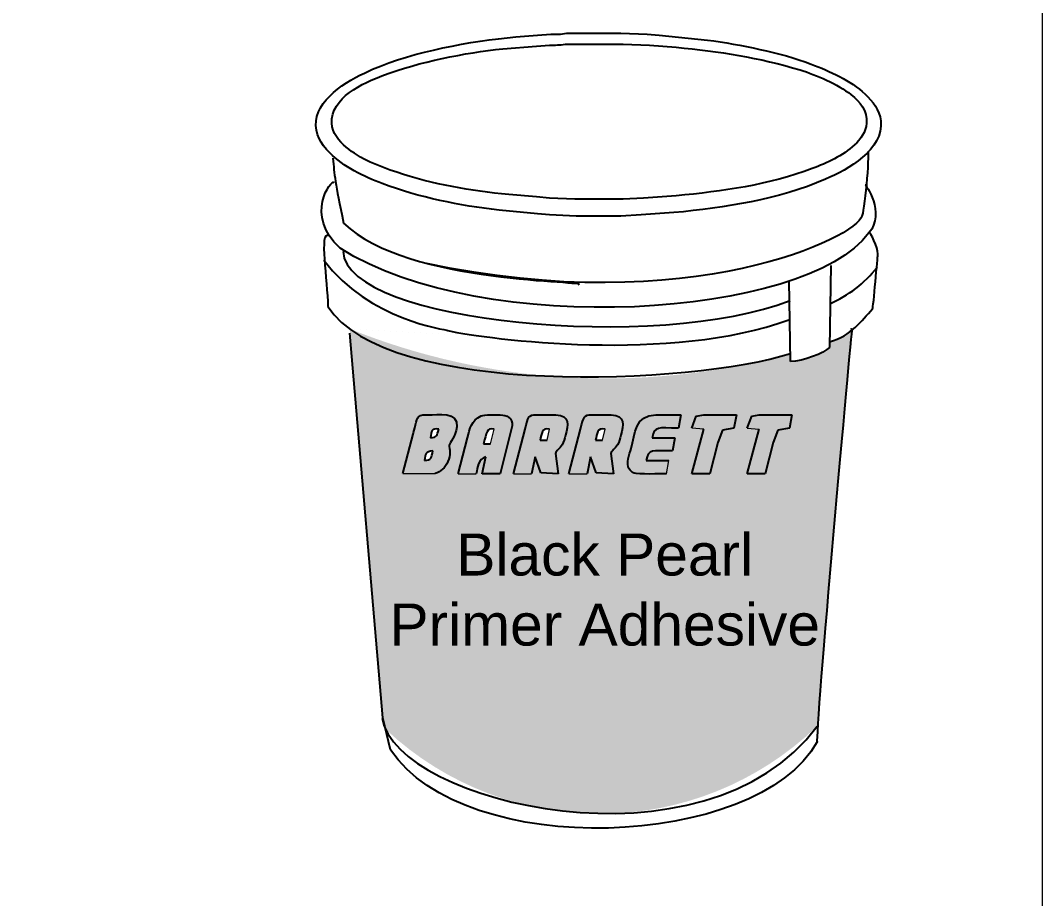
# Model space of a CAD drawing. Header units: inches. Extents: x -441 to 7, y -96 to 2.
# Drawn here: x 6.5349 to 6.857, y 0.2268 to 0.5035 of the extents above; entities that cross this region are included whole.
import ezdxf

# ---------------------------------------------------------------- set-up
doc = ezdxf.new("R2010")
doc.units = ezdxf.units.IN
doc.header["$MEASUREMENT"] = 0
doc.layers.add('Vector Picture Geometry', color=6, linetype='Continuous', lineweight=0)
doc.styles.get("Standard").update_dxf_attribs({"font": 'arial.ttf'})

msp = doc.modelspace()

# ---------------------------------------------------------------- hatches: boundary and pattern name
at = {"layer": 'Vector Picture Geometry'}
h = msp.add_hatch(color=164, dxfattribs=at)
h.dxf.hatch_style = 1
edge = h.paths.add_edge_path()
edge.add_line((6.63866, 0.40627), (6.64909, 0.28374))
edge.add_line((6.64909, 0.28374), (6.65009, 0.28001))
edge.add_arc((6.71745, 0.35222), 0.09875, 226.9906, 313.9077)
edge.add_line((6.78593, 0.28108), (6.79689, 0.40585))
edge.add_arc((6.78498, 0.4203), 0.01872, 285.1919, 309.512, ccw=False)
edge.add_line((6.78988, 0.40223), (6.78986, 0.40042))
edge.add_arc((6.7761, 0.41953), 0.02355, 273.6056, 305.7516, ccw=False)
edge.add_line((6.77758, 0.39602), (6.77758, 0.39855))
edge.add_arc((6.71954, 0.60794), 0.21728, 248.1454, 285.4919, ccw=False)
edge = h.paths.add_edge_path(flags=16)
edge.add_line((6.76391, 0.37502), (6.76771, 0.37464))
edge.add_spline(control_points=[(6.76771, 0.37464), (6.76771, 0.37464), (6.76391, 0.36059), (6.76391, 0.36059)], knot_values=[0, 0, 0, 0, 1, 1, 1, 1], degree=3, periodic=0)
edge.add_spline(control_points=[(6.76391, 0.36059), (6.76391, 0.36059), (6.76961, 0.36059), (6.76961, 0.36059)], knot_values=[0, 0, 0, 0, 1, 1, 1, 1], degree=3, periodic=0)
edge.add_spline(control_points=[(6.76961, 0.36059), (6.76961, 0.36059), (6.77212, 0.37047), (6.77212, 0.37047)], knot_values=[0, 0, 0, 0, 1, 1, 1, 1], degree=3, periodic=0)
edge.add_spline(control_points=[(6.77212, 0.37047), (6.77212, 0.37047), (6.77359, 0.37441), (6.77359, 0.37441)], knot_values=[0, 0, 0, 0, 1, 1, 1, 1], degree=3, periodic=0)
edge.add_spline(control_points=[(6.77359, 0.37441), (6.77359, 0.37441), (6.77719, 0.37502), (6.77719, 0.37502)], knot_values=[0, 0, 0, 0, 1, 1, 1, 1], degree=3, periodic=0)
edge.add_spline(control_points=[(6.77719, 0.37502), (6.77719, 0.37502), (6.77795, 0.3792), (6.77795, 0.3792)], knot_values=[0, 0, 0, 0, 1, 1, 1, 1], degree=3, periodic=0)
edge.add_spline(control_points=[(6.77795, 0.3792), (6.77795, 0.3792), (6.76771, 0.3792), (6.76771, 0.3792)], knot_values=[0, 0, 0, 0, 1, 1, 1, 1], degree=3, periodic=0)
edge.add_spline(control_points=[(6.76771, 0.3792), (6.76771, 0.3792), (6.76531, 0.37882), (6.76531, 0.37882)], knot_values=[0, 0, 0, 0, 1, 1, 1, 1], degree=3, periodic=0)
edge.add_spline(control_points=[(6.76531, 0.37882), (6.76531, 0.37882), (6.76391, 0.37502), (6.76391, 0.37502)], knot_values=[0, 0, 0, 0, 1, 1, 1, 1], degree=3, periodic=0)
edge = h.paths.add_edge_path(flags=16)
edge.add_line((6.75025, 0.37464), (6.74645, 0.37502))
edge.add_spline(control_points=[(6.74645, 0.37502), (6.74645, 0.37502), (6.74786, 0.37882), (6.74786, 0.37882)], knot_values=[0, 0, 0, 0, 1, 1, 1, 1], degree=3, periodic=0)
edge.add_spline(control_points=[(6.74786, 0.37882), (6.74786, 0.37882), (6.75025, 0.3792), (6.75025, 0.3792)], knot_values=[0, 0, 0, 0, 1, 1, 1, 1], degree=3, periodic=0)
edge.add_spline(control_points=[(6.75025, 0.3792), (6.75025, 0.3792), (6.76049, 0.3792), (6.76049, 0.3792)], knot_values=[0, 0, 0, 0, 1, 1, 1, 1], degree=3, periodic=0)
edge.add_spline(control_points=[(6.76049, 0.3792), (6.76049, 0.3792), (6.75974, 0.37502), (6.75974, 0.37502)], knot_values=[0, 0, 0, 0, 1, 1, 1, 1], degree=3, periodic=0)
edge.add_spline(control_points=[(6.75974, 0.37502), (6.75974, 0.37502), (6.75613, 0.37441), (6.75613, 0.37441)], knot_values=[0, 0, 0, 0, 1, 1, 1, 1], degree=3, periodic=0)
edge.add_spline(control_points=[(6.75613, 0.37441), (6.75613, 0.37441), (6.75466, 0.37047), (6.75466, 0.37047)], knot_values=[0, 0, 0, 0, 1, 1, 1, 1], degree=3, periodic=0)
edge.add_spline(control_points=[(6.75466, 0.37047), (6.75466, 0.37047), (6.75214, 0.36059), (6.75214, 0.36059)], knot_values=[0, 0, 0, 0, 1, 1, 1, 1], degree=3, periodic=0)
edge.add_spline(control_points=[(6.75214, 0.36059), (6.75214, 0.36059), (6.74645, 0.36059), (6.74645, 0.36059)], knot_values=[0, 0, 0, 0, 1, 1, 1, 1], degree=3, periodic=0)
edge.add_spline(control_points=[(6.74645, 0.36059), (6.74645, 0.36059), (6.75025, 0.37464), (6.75025, 0.37464)], knot_values=[0, 0, 0, 0, 1, 1, 1, 1], degree=3, periodic=0)
edge = h.paths.add_edge_path(flags=16)
edge.add_line((6.73848, 0.36059), (6.73924, 0.36477))
edge.add_spline(control_points=[(6.73924, 0.36477), (6.73924, 0.36477), (6.73203, 0.36477), (6.73203, 0.36477)], knot_values=[0, 0, 0, 0, 1, 1, 1, 1], degree=3, periodic=0)
edge.add_spline(control_points=[(6.73203, 0.36477), (6.73283, 0.36852), (6.73378, 0.36781), (6.74038, 0.36781)], knot_values=[0, 0, 0, 0, 1, 1, 1, 1], degree=3, periodic=0)
edge.add_spline(control_points=[(6.74038, 0.36781), (6.74038, 0.36781), (6.74114, 0.37199), (6.74114, 0.37199)], knot_values=[0, 0, 0, 0, 1, 1, 1, 1], degree=3, periodic=0)
edge.add_spline(control_points=[(6.74114, 0.37199), (6.74114, 0.37199), (6.73392, 0.37199), (6.73392, 0.37199)], knot_values=[0, 0, 0, 0, 1, 1, 1, 1], degree=3, periodic=0)
edge.add_spline(control_points=[(6.73392, 0.37199), (6.73473, 0.37573), (6.73567, 0.37502), (6.74228, 0.37502)], knot_values=[0, 0, 0, 0, 1, 1, 1, 1], degree=3, periodic=0)
edge.add_spline(control_points=[(6.74228, 0.37502), (6.74228, 0.37502), (6.74304, 0.3792), (6.74304, 0.3792)], knot_values=[0, 0, 0, 0, 1, 1, 1, 1], degree=3, periodic=0)
edge.add_spline(control_points=[(6.74304, 0.3792), (6.74304, 0.3792), (6.73507, 0.3792), (6.73507, 0.3792)], knot_values=[0, 0, 0, 0, 1, 1, 1, 1], degree=3, periodic=0)
edge.add_spline(control_points=[(6.73507, 0.3792), (6.7286, 0.37915), (6.72864, 0.37335), (6.72731, 0.36857)], knot_values=[0, 0, 0, 0, 1, 1, 1, 1], degree=3, periodic=0)
edge.add_spline(control_points=[(6.72731, 0.36857), (6.72678, 0.36667), (6.72554, 0.36393), (6.72673, 0.36214)], knot_values=[0, 0, 0, 0, 1, 1, 1, 1], degree=3, periodic=0)
edge.add_spline(control_points=[(6.72673, 0.36214), (6.72712, 0.36156), (6.72761, 0.36108), (6.72827, 0.36082)], knot_values=[0, 0, 0, 0, 1, 1, 1, 1], degree=3, periodic=0)
edge.add_spline(control_points=[(6.72827, 0.36082), (6.72929, 0.36041), (6.73681, 0.36059), (6.73848, 0.36059)], knot_values=[0, 0, 0, 0, 1, 1, 1, 1], degree=3, periodic=0)
edge = h.paths.add_edge_path(flags=0)
edge.add_line((6.71836, 0.37123), (6.71912, 0.37464))
edge.add_spline(control_points=[(6.71912, 0.37464), (6.71651, 0.37519), (6.71669, 0.3733), (6.71609, 0.37123)], knot_values=[0, 0, 0, 0, 1, 1, 1, 1], degree=3, periodic=0)
edge.add_spline(control_points=[(6.71609, 0.37123), (6.71609, 0.37123), (6.71836, 0.37123), (6.71836, 0.37123)], knot_values=[0, 0, 0, 0, 1, 1, 1, 1], degree=3, periodic=0)
edge = h.paths.add_edge_path(flags=16)
edge.add_line((6.70774, 0.36059), (6.71343, 0.36059))
edge.add_spline(control_points=[(6.71343, 0.36059), (6.71343, 0.36059), (6.71457, 0.36591), (6.71457, 0.36591)], knot_values=[0, 0, 0, 0, 1, 1, 1, 1], degree=3, periodic=0)
edge.add_spline(control_points=[(6.71457, 0.36591), (6.71457, 0.36591), (6.71636, 0.36097), (6.71636, 0.36097)], knot_values=[0, 0, 0, 0, 1, 1, 1, 1], degree=3, periodic=0)
edge.add_spline(control_points=[(6.71636, 0.36097), (6.71636, 0.36097), (6.72178, 0.36059), (6.72178, 0.36059)], knot_values=[0, 0, 0, 0, 1, 1, 1, 1], degree=3, periodic=0)
edge.add_spline(control_points=[(6.72178, 0.36059), (6.72178, 0.36059), (6.72093, 0.36698), (6.72093, 0.36698)], knot_values=[0, 0, 0, 0, 1, 1, 1, 1], degree=3, periodic=0)
edge.add_spline(control_points=[(6.72093, 0.36698), (6.72121, 0.36795), (6.72229, 0.36858), (6.72303, 0.36971)], knot_values=[0, 0, 0, 0, 1, 1, 1, 1], degree=3, periodic=0)
edge.add_spline(control_points=[(6.72303, 0.36971), (6.72364, 0.37066), (6.72382, 0.37167), (6.72411, 0.37274)], knot_values=[0, 0, 0, 0, 1, 1, 1, 1], degree=3, periodic=0)
edge.add_spline(control_points=[(6.72411, 0.37274), (6.72497, 0.3759), (6.72557, 0.37911), (6.72102, 0.3792)], knot_values=[0, 0, 0, 0, 1, 1, 1, 1], degree=3, periodic=0)
edge.add_spline(control_points=[(6.72102, 0.3792), (6.72102, 0.3792), (6.71495, 0.3792), (6.71495, 0.3792)], knot_values=[0, 0, 0, 0, 1, 1, 1, 1], degree=3, periodic=0)
edge.add_spline(control_points=[(6.71495, 0.3792), (6.71238, 0.37915), (6.71243, 0.37871), (6.71139, 0.37464)], knot_values=[0, 0, 0, 0, 1, 1, 1, 1], degree=3, periodic=0)
edge.add_spline(control_points=[(6.71139, 0.37464), (6.71139, 0.37464), (6.70774, 0.36059), (6.70774, 0.36059)], knot_values=[0, 0, 0, 0, 1, 1, 1, 1], degree=3, periodic=0)
edge = h.paths.add_edge_path(flags=0)
edge.add_line((6.7009, 0.37123), (6.70166, 0.37464))
edge.add_spline(control_points=[(6.70166, 0.37464), (6.69905, 0.37519), (6.69923, 0.3733), (6.69862, 0.37123)], knot_values=[0, 0, 0, 0, 1, 1, 1, 1], degree=3, periodic=0)
edge.add_spline(control_points=[(6.69862, 0.37123), (6.69862, 0.37123), (6.7009, 0.37123), (6.7009, 0.37123)], knot_values=[0, 0, 0, 0, 1, 1, 1, 1], degree=3, periodic=0)
edge = h.paths.add_edge_path(flags=16)
edge.add_line((6.69028, 0.36059), (6.69597, 0.36059))
edge.add_spline(control_points=[(6.69597, 0.36059), (6.69597, 0.36059), (6.69711, 0.36591), (6.69711, 0.36591)], knot_values=[0, 0, 0, 0, 1, 1, 1, 1], degree=3, periodic=0)
edge.add_spline(control_points=[(6.69711, 0.36591), (6.69711, 0.36591), (6.6989, 0.36097), (6.6989, 0.36097)], knot_values=[0, 0, 0, 0, 1, 1, 1, 1], degree=3, periodic=0)
edge.add_spline(control_points=[(6.6989, 0.36097), (6.6989, 0.36097), (6.70432, 0.36059), (6.70432, 0.36059)], knot_values=[0, 0, 0, 0, 1, 1, 1, 1], degree=3, periodic=0)
edge.add_spline(control_points=[(6.70432, 0.36059), (6.70432, 0.36059), (6.70347, 0.36698), (6.70347, 0.36698)], knot_values=[0, 0, 0, 0, 1, 1, 1, 1], degree=3, periodic=0)
edge.add_spline(control_points=[(6.70347, 0.36698), (6.70375, 0.36795), (6.70483, 0.36858), (6.70556, 0.36971)], knot_values=[0, 0, 0, 0, 1, 1, 1, 1], degree=3, periodic=0)
edge.add_spline(control_points=[(6.70556, 0.36971), (6.70619, 0.37066), (6.70636, 0.37167), (6.70666, 0.37274)], knot_values=[0, 0, 0, 0, 1, 1, 1, 1], degree=3, periodic=0)
edge.add_spline(control_points=[(6.70666, 0.37274), (6.70751, 0.3759), (6.70811, 0.37911), (6.70356, 0.3792)], knot_values=[0, 0, 0, 0, 1, 1, 1, 1], degree=3, periodic=0)
edge.add_spline(control_points=[(6.70356, 0.3792), (6.70356, 0.3792), (6.69749, 0.3792), (6.69749, 0.3792)], knot_values=[0, 0, 0, 0, 1, 1, 1, 1], degree=3, periodic=0)
edge.add_spline(control_points=[(6.69749, 0.3792), (6.69492, 0.37915), (6.69497, 0.37871), (6.69393, 0.37464)], knot_values=[0, 0, 0, 0, 1, 1, 1, 1], degree=3, periodic=0)
edge.add_spline(control_points=[(6.69393, 0.37464), (6.69393, 0.37464), (6.69028, 0.36059), (6.69028, 0.36059)], knot_values=[0, 0, 0, 0, 1, 1, 1, 1], degree=3, periodic=0)
edge = h.paths.add_edge_path(flags=0)
edge.add_line((6.68306, 0.37008), (6.68421, 0.37464))
edge.add_spline(control_points=[(6.68421, 0.37464), (6.68156, 0.3752), (6.6819, 0.37348), (6.68079, 0.37008)], knot_values=[0, 0, 0, 0, 1, 1, 1, 1], degree=3, periodic=0)
edge.add_spline(control_points=[(6.68079, 0.37008), (6.68079, 0.37008), (6.68306, 0.37008), (6.68306, 0.37008)], knot_values=[0, 0, 0, 0, 1, 1, 1, 1], degree=3, periodic=0)
edge = h.paths.add_edge_path(flags=16)
edge.add_line((6.67281, 0.36059), (6.67851, 0.36059))
edge.add_spline(control_points=[(6.67851, 0.36059), (6.67895, 0.36282), (6.67914, 0.36515), (6.68154, 0.36591)], knot_values=[0, 0, 0, 0, 1, 1, 1, 1], degree=3, periodic=0)
edge.add_spline(control_points=[(6.68154, 0.36591), (6.68154, 0.36591), (6.68041, 0.36059), (6.68041, 0.36059)], knot_values=[0, 0, 0, 0, 1, 1, 1, 1], degree=3, periodic=0)
edge.add_spline(control_points=[(6.68041, 0.36059), (6.68041, 0.36059), (6.6861, 0.36059), (6.6861, 0.36059)], knot_values=[0, 0, 0, 0, 1, 1, 1, 1], degree=3, periodic=0)
edge.add_spline(control_points=[(6.6861, 0.36059), (6.6861, 0.36059), (6.68989, 0.37578), (6.68989, 0.37578)], knot_values=[0, 0, 0, 0, 1, 1, 1, 1], degree=3, periodic=0)
edge.add_spline(control_points=[(6.68989, 0.37578), (6.68998, 0.37816), (6.6882, 0.37915), (6.6861, 0.3792)], knot_values=[0, 0, 0, 0, 1, 1, 1, 1], degree=3, periodic=0)
edge.add_spline(control_points=[(6.6861, 0.3792), (6.68464, 0.37922), (6.68124, 0.37937), (6.68003, 0.37883)], knot_values=[0, 0, 0, 0, 1, 1, 1, 1], degree=3, periodic=0)
edge.add_spline(control_points=[(6.68003, 0.37883), (6.67691, 0.3774), (6.67654, 0.37493), (6.6758, 0.37199)], knot_values=[0, 0, 0, 0, 1, 1, 1, 1], degree=3, periodic=0)
edge.add_spline(control_points=[(6.6758, 0.37199), (6.6758, 0.37199), (6.67281, 0.36059), (6.67281, 0.36059)], knot_values=[0, 0, 0, 0, 1, 1, 1, 1], degree=3, periodic=0)
edge = h.paths.add_edge_path(flags=16)
edge.add_line((6.65536, 0.36067), (6.6656, 0.36067))
edge.add_spline(control_points=[(6.6656, 0.36067), (6.66647, 0.36099), (6.66718, 0.36148), (6.66786, 0.36205)], knot_values=[0, 0, 0, 0, 1, 1, 1, 1], degree=3, periodic=0)
edge.add_spline(control_points=[(6.66786, 0.36205), (6.66929, 0.36324), (6.67024, 0.36555), (6.67026, 0.36743)], knot_values=[0, 0, 0, 0, 1, 1, 1, 1], degree=3, periodic=0)
edge.add_spline(control_points=[(6.67026, 0.36743), (6.67027, 0.36834), (6.6699, 0.36899), (6.67004, 0.36969)], knot_values=[0, 0, 0, 0, 1, 1, 1, 1], degree=3, periodic=0)
edge.add_spline(control_points=[(6.67004, 0.36969), (6.67021, 0.37055), (6.67208, 0.37226), (6.67242, 0.3754)], knot_values=[0, 0, 0, 0, 1, 1, 1, 1], degree=3, periodic=0)
edge.add_spline(control_points=[(6.67242, 0.3754), (6.67297, 0.38034), (6.66636, 0.3792), (6.66332, 0.3792)], knot_values=[0, 0, 0, 0, 1, 1, 1, 1], degree=3, periodic=0)
edge.add_spline(control_points=[(6.66332, 0.3792), (6.66241, 0.3792), (6.661, 0.37936), (6.66034, 0.3786)], knot_values=[0, 0, 0, 0, 1, 1, 1, 1], degree=3, periodic=0)
edge.add_spline(control_points=[(6.66034, 0.3786), (6.65975, 0.37792), (6.6589, 0.37419), (6.65863, 0.37312)], knot_values=[0, 0, 0, 0, 1, 1, 1, 1], degree=3, periodic=0)
edge.add_spline(control_points=[(6.65863, 0.37312), (6.65863, 0.37312), (6.65536, 0.36067), (6.65536, 0.36067)], knot_values=[0, 0, 0, 0, 1, 1, 1, 1], degree=3, periodic=0)
edge = h.paths.add_edge_path(flags=0)
edge.add_spline(control_points=[(6.66219, 0.36477), (6.66446, 0.36496), (6.66442, 0.36572), (6.66484, 0.36781)], knot_values=[0, 0, 0, 0, 1, 1, 1, 1], degree=3, periodic=0)
edge.add_spline(control_points=[(6.66484, 0.36781), (6.66253, 0.36761), (6.6625, 0.36693), (6.66219, 0.36477)], knot_values=[0, 0, 0, 0, 1, 1, 1, 1], degree=3, periodic=0)
edge = h.paths.add_edge_path(flags=0)
edge.add_spline(control_points=[(6.66408, 0.37199), (6.66625, 0.37215), (6.66614, 0.37267), (6.66674, 0.37464)], knot_values=[0, 0, 0, 0, 1, 1, 1, 1], degree=3, periodic=0)
edge.add_spline(control_points=[(6.66674, 0.37464), (6.66443, 0.37512), (6.66438, 0.37397), (6.66408, 0.37199)], knot_values=[0, 0, 0, 0, 1, 1, 1, 1], degree=3, periodic=0)
h = msp.add_hatch(color=254, dxfattribs=at)
h.dxf.hatch_style = 1
edge = h.paths.add_edge_path()
edge.add_spline(control_points=[(6.66786, 0.36205), (6.66929, 0.36324), (6.67024, 0.36555), (6.67026, 0.36743)], knot_values=[0, 0, 0, 0, 1, 1, 1, 1], degree=3, periodic=0)
edge.add_spline(control_points=[(6.67026, 0.36743), (6.67027, 0.36834), (6.6699, 0.36899), (6.67004, 0.36969)], knot_values=[0, 0, 0, 0, 1, 1, 1, 1], degree=3, periodic=0)
edge.add_spline(control_points=[(6.67004, 0.36969), (6.67021, 0.37055), (6.67208, 0.37226), (6.67242, 0.3754)], knot_values=[0, 0, 0, 0, 1, 1, 1, 1], degree=3, periodic=0)
edge.add_spline(control_points=[(6.67242, 0.3754), (6.67297, 0.38034), (6.66636, 0.3792), (6.66332, 0.3792)], knot_values=[0, 0, 0, 0, 1, 1, 1, 1], degree=3, periodic=0)
edge.add_spline(control_points=[(6.66332, 0.3792), (6.66241, 0.3792), (6.661, 0.37936), (6.66034, 0.3786)], knot_values=[0, 0, 0, 0, 1, 1, 1, 1], degree=3, periodic=0)
edge.add_spline(control_points=[(6.66034, 0.3786), (6.65975, 0.37792), (6.6589, 0.37419), (6.65863, 0.37312)], knot_values=[0, 0, 0, 0, 1, 1, 1, 1], degree=3, periodic=0)
edge.add_spline(control_points=[(6.65863, 0.37312), (6.65863, 0.37312), (6.65536, 0.36068), (6.65536, 0.36067)], knot_values=[0.000036, 0.000036, 0.000036, 0.000036, 0.999961, 0.999961, 0.999961, 0.999961], degree=3, periodic=0)
edge.add_line((6.65536, 0.36067), (6.6656, 0.36067))
edge.add_spline(control_points=[(6.6656, 0.36067), (6.66647, 0.36099), (6.66718, 0.36148), (6.66786, 0.36205)], knot_values=[0, 0, 0, 0, 1, 1, 1, 1], degree=3, periodic=0)
edge = h.paths.add_edge_path(flags=16)
edge.add_spline(control_points=[(6.66484, 0.36781), (6.66442, 0.36572), (6.66446, 0.36496), (6.66219, 0.36477)], knot_values=[0, 0, 0, 0, 1, 1, 1, 1], degree=3, periodic=0)
edge.add_spline(control_points=[(6.66219, 0.36477), (6.6625, 0.36693), (6.66253, 0.36761), (6.66484, 0.36781)], knot_values=[0, 0, 0, 0, 1, 1, 1, 1], degree=3, periodic=0)
edge = h.paths.add_edge_path(flags=16)
edge.add_spline(control_points=[(6.66674, 0.37464), (6.66614, 0.37267), (6.66625, 0.37215), (6.66408, 0.37199)], knot_values=[0, 0, 0, 0, 1, 1, 1, 1], degree=3, periodic=0)
edge.add_spline(control_points=[(6.66408, 0.37199), (6.66438, 0.37397), (6.66443, 0.37512), (6.66674, 0.37464)], knot_values=[0, 0, 0, 0, 1, 1, 1, 1], degree=3, periodic=0)
edge = h.paths.add_edge_path()
edge.add_spline(control_points=[(6.6861, 0.36059), (6.6861, 0.36059), (6.68989, 0.37578), (6.68989, 0.37578)], knot_values=[0.00001, 0.00001, 0.00001, 0.00001, 0.999964, 0.999964, 0.999964, 0.999964], degree=3, periodic=0)
edge.add_spline(control_points=[(6.68989, 0.37578), (6.68998, 0.37816), (6.6882, 0.37915), (6.6861, 0.3792)], knot_values=[0, 0, 0, 0, 1, 1, 1, 1], degree=3, periodic=0)
edge.add_spline(control_points=[(6.6861, 0.3792), (6.68464, 0.37922), (6.68124, 0.37937), (6.68003, 0.37883)], knot_values=[0, 0, 0, 0, 1, 1, 1, 1], degree=3, periodic=0)
edge.add_spline(control_points=[(6.68003, 0.37883), (6.67691, 0.3774), (6.67654, 0.37493), (6.6758, 0.37199)], knot_values=[0, 0, 0, 0, 1, 1, 1, 1], degree=3, periodic=0)
edge.add_spline(control_points=[(6.6758, 0.37199), (6.6758, 0.37199), (6.67281, 0.36059), (6.67281, 0.36059)], knot_values=[0, 0, 0, 0, 0.999964, 0.999964, 0.999964, 0.999964], degree=3, periodic=0)
edge.add_line((6.67281, 0.36059), (6.67851, 0.36059))
edge.add_spline(control_points=[(6.67851, 0.36059), (6.67895, 0.36282), (6.67914, 0.36515), (6.68154, 0.36591)], knot_values=[0, 0, 0, 0, 1, 1, 1, 1], degree=3, periodic=0)
edge.add_spline(control_points=[(6.68154, 0.36591), (6.68154, 0.36591), (6.68041, 0.36059), (6.68041, 0.36059)], knot_values=[0.000072, 0.000072, 0.000072, 0.000072, 0.999931, 0.999931, 0.999931, 0.999931], degree=3, periodic=0)
edge.add_spline(control_points=[(6.68041, 0.36059), (6.68041, 0.36059), (6.6861, 0.36059), (6.6861, 0.36059)], knot_values=[0.000036, 0.000036, 0.000036, 0.000036, 0.999928, 0.999928, 0.999928, 0.999928], degree=3, periodic=0)
edge = h.paths.add_edge_path(flags=16)
edge.add_spline(control_points=[(6.68079, 0.37008), (6.6819, 0.37348), (6.68156, 0.3752), (6.68421, 0.37464)], knot_values=[0, 0, 0, 0, 1, 1, 1, 1], degree=3, periodic=0)
edge.add_line((6.68421, 0.37464), (6.68306, 0.37008))
edge.add_spline(control_points=[(6.68306, 0.37008), (6.68306, 0.37008), (6.68079, 0.37008), (6.68079, 0.37008)], knot_values=[0.000077, 0.000077, 0.000077, 0.000077, 0.999928, 0.999928, 0.999928, 0.999928], degree=3, periodic=0)
edge = h.paths.add_edge_path()
edge.add_spline(control_points=[(6.70347, 0.36698), (6.70375, 0.36795), (6.70483, 0.36858), (6.70556, 0.36971)], knot_values=[0, 0, 0, 0, 1, 1, 1, 1], degree=3, periodic=0)
edge.add_spline(control_points=[(6.70556, 0.36971), (6.70619, 0.37066), (6.70636, 0.37167), (6.70666, 0.37274)], knot_values=[0, 0, 0, 0, 1, 1, 1, 1], degree=3, periodic=0)
edge.add_spline(control_points=[(6.70666, 0.37274), (6.70751, 0.3759), (6.70811, 0.37911), (6.70356, 0.3792)], knot_values=[0, 0, 0, 0, 1, 1, 1, 1], degree=3, periodic=0)
edge.add_spline(control_points=[(6.70356, 0.3792), (6.70356, 0.3792), (6.69749, 0.3792), (6.69749, 0.3792)], knot_values=[0, 0, 0, 0, 1, 1, 1, 1], degree=3, periodic=0)
edge.add_spline(control_points=[(6.69749, 0.3792), (6.69492, 0.37915), (6.69497, 0.37871), (6.69393, 0.37464)], knot_values=[0, 0, 0, 0, 1, 1, 1, 1], degree=3, periodic=0)
edge.add_spline(control_points=[(6.69393, 0.37464), (6.69393, 0.37464), (6.69028, 0.36059), (6.69028, 0.36059)], knot_values=[0.000036, 0.000036, 0.000036, 0.000036, 0.999974, 0.999974, 0.999974, 0.999974], degree=3, periodic=0)
edge.add_line((6.69028, 0.36059), (6.69597, 0.36059))
edge.add_spline(control_points=[(6.69597, 0.36059), (6.69597, 0.36059), (6.69711, 0.36591), (6.69711, 0.36591)], knot_values=[0.000072, 0.000072, 0.000072, 0.000072, 0.999928, 0.999928, 0.999928, 0.999928], degree=3, periodic=0)
edge.add_spline(control_points=[(6.69711, 0.36591), (6.69711, 0.36591), (6.6989, 0.36097), (6.6989, 0.36097)], knot_values=[0.000036, 0.000036, 0.000036, 0.000036, 0.999928, 0.999928, 0.999928, 0.999928], degree=3, periodic=0)
edge.add_spline(control_points=[(6.6989, 0.36097), (6.6989, 0.36097), (6.70432, 0.36059), (6.70432, 0.36059)], knot_values=[0.000072, 0.000072, 0.000072, 0.000072, 0.999964, 0.999964, 0.999964, 0.999964], degree=3, periodic=0)
edge.add_spline(control_points=[(6.70432, 0.36059), (6.70432, 0.36059), (6.70347, 0.36698), (6.70347, 0.36698)], knot_values=[0.000047, 0.000047, 0.000047, 0.000047, 0.999928, 0.999928, 0.999928, 0.999928], degree=3, periodic=0)
edge = h.paths.add_edge_path(flags=16)
edge.add_spline(control_points=[(6.69862, 0.37123), (6.69923, 0.3733), (6.69905, 0.37519), (6.70166, 0.37464)], knot_values=[0, 0, 0, 0, 1, 1, 1, 1], degree=3, periodic=0)
edge.add_line((6.70166, 0.37464), (6.7009, 0.37123))
edge.add_spline(control_points=[(6.7009, 0.37123), (6.7009, 0.37123), (6.69862, 0.37123), (6.69862, 0.37123)], knot_values=[0.000073, 0.000073, 0.000073, 0.000073, 0.999928, 0.999928, 0.999928, 0.999928], degree=3, periodic=0)
edge = h.paths.add_edge_path()
edge.add_spline(control_points=[(6.72303, 0.36971), (6.72364, 0.37066), (6.72382, 0.37167), (6.72411, 0.37274)], knot_values=[0, 0, 0, 0, 1, 1, 1, 1], degree=3, periodic=0)
edge.add_spline(control_points=[(6.72411, 0.37274), (6.72497, 0.3759), (6.72557, 0.37911), (6.72102, 0.3792)], knot_values=[0, 0, 0, 0, 1, 1, 1, 1], degree=3, periodic=0)
edge.add_spline(control_points=[(6.72102, 0.3792), (6.72102, 0.3792), (6.71495, 0.3792), (6.71495, 0.3792)], knot_values=[0, 0, 0, 0, 1, 1, 1, 1], degree=3, periodic=0)
edge.add_spline(control_points=[(6.71495, 0.3792), (6.71238, 0.37915), (6.71243, 0.37871), (6.71139, 0.37464)], knot_values=[0, 0, 0, 0, 1, 1, 1, 1], degree=3, periodic=0)
edge.add_spline(control_points=[(6.71139, 0.37464), (6.71139, 0.37464), (6.70774, 0.36059), (6.70774, 0.36059)], knot_values=[0.000036, 0.000036, 0.000036, 0.000036, 0.999955, 0.999955, 0.999955, 0.999955], degree=3, periodic=0)
edge.add_line((6.70774, 0.36059), (6.71343, 0.36059))
edge.add_spline(control_points=[(6.71343, 0.36059), (6.71343, 0.36059), (6.71457, 0.36591), (6.71457, 0.36591)], knot_values=[0, 0, 0, 0, 0.999928, 0.999928, 0.999928, 0.999928], degree=3, periodic=0)
edge.add_spline(control_points=[(6.71457, 0.36591), (6.71457, 0.36591), (6.71636, 0.36097), (6.71636, 0.36097)], knot_values=[0, 0, 0, 0, 1, 1, 1, 1], degree=3, periodic=0)
edge.add_spline(control_points=[(6.71636, 0.36097), (6.71636, 0.36097), (6.72178, 0.36059), (6.72178, 0.36059)], knot_values=[0.000072, 0.000072, 0.000072, 0.000072, 1, 1, 1, 1], degree=3, periodic=0)
edge.add_spline(control_points=[(6.72178, 0.36059), (6.72178, 0.36059), (6.72093, 0.36698), (6.72093, 0.36698)], knot_values=[0.000047, 0.000047, 0.000047, 0.000047, 0.999928, 0.999928, 0.999928, 0.999928], degree=3, periodic=0)
edge.add_spline(control_points=[(6.72093, 0.36698), (6.72121, 0.36795), (6.72229, 0.36858), (6.72303, 0.36971)], knot_values=[0, 0, 0, 0, 1, 1, 1, 1], degree=3, periodic=0)
edge = h.paths.add_edge_path(flags=16)
edge.add_spline(control_points=[(6.71836, 0.37123), (6.71836, 0.37123), (6.71609, 0.37123), (6.71609, 0.37123)], knot_values=[0.000073, 0.000073, 0.000073, 0.000073, 0.999928, 0.999928, 0.999928, 0.999928], degree=3, periodic=0)
edge.add_spline(control_points=[(6.71609, 0.37123), (6.71669, 0.3733), (6.71651, 0.37519), (6.71912, 0.37464)], knot_values=[0, 0, 0, 0, 1, 1, 1, 1], degree=3, periodic=0)
edge.add_line((6.71912, 0.37464), (6.71836, 0.37123))
edge = h.paths.add_edge_path()
edge.add_spline(control_points=[(6.74038, 0.36781), (6.74038, 0.36781), (6.74114, 0.37199), (6.74114, 0.37199)], knot_values=[0.000036, 0.000036, 0.000036, 0.000036, 0.999931, 0.999931, 0.999931, 0.999931], degree=3, periodic=0)
edge.add_spline(control_points=[(6.74114, 0.37199), (6.74114, 0.37199), (6.73392, 0.37199), (6.73392, 0.37199)], knot_values=[0.000048, 0.000048, 0.000048, 0.000048, 0.999964, 0.999964, 0.999964, 0.999964], degree=3, periodic=0)
edge.add_spline(control_points=[(6.73392, 0.37199), (6.73473, 0.37573), (6.73567, 0.37502), (6.74228, 0.37502)], knot_values=[0, 0, 0, 0, 1, 1, 1, 1], degree=3, periodic=0)
edge.add_spline(control_points=[(6.74228, 0.37502), (6.74228, 0.37502), (6.74304, 0.3792), (6.74304, 0.3792)], knot_values=[0.000036, 0.000036, 0.000036, 0.000036, 0.999931, 0.999931, 0.999931, 0.999931], degree=3, periodic=0)
edge.add_spline(control_points=[(6.74304, 0.3792), (6.74304, 0.3792), (6.73507, 0.3792), (6.73507, 0.3792)], knot_values=[0, 0, 0, 0, 0.999964, 0.999964, 0.999964, 0.999964], degree=3, periodic=0)
edge.add_spline(control_points=[(6.73507, 0.3792), (6.7286, 0.37915), (6.72864, 0.37335), (6.72731, 0.36857)], knot_values=[0, 0, 0, 0, 1, 1, 1, 1], degree=3, periodic=0)
edge.add_spline(control_points=[(6.72731, 0.36857), (6.72678, 0.36667), (6.72554, 0.36393), (6.72673, 0.36214)], knot_values=[0, 0, 0, 0, 1, 1, 1, 1], degree=3, periodic=0)
edge.add_spline(control_points=[(6.72673, 0.36214), (6.72712, 0.36156), (6.72761, 0.36108), (6.72827, 0.36082)], knot_values=[0, 0, 0, 0, 1, 1, 1, 1], degree=3, periodic=0)
edge.add_spline(control_points=[(6.72827, 0.36082), (6.72929, 0.36041), (6.73681, 0.36059), (6.73848, 0.36059)], knot_values=[0, 0, 0, 0, 1, 1, 1, 1], degree=3, periodic=0)
edge.add_line((6.73848, 0.36059), (6.73924, 0.36477))
edge.add_spline(control_points=[(6.73924, 0.36477), (6.73924, 0.36477), (6.73203, 0.36477), (6.73203, 0.36477)], knot_values=[0.000048, 0.000048, 0.000048, 0.000048, 0.999964, 0.999964, 0.999964, 0.999964], degree=3, periodic=0)
edge.add_spline(control_points=[(6.73203, 0.36477), (6.73283, 0.36852), (6.73378, 0.36781), (6.74038, 0.36781)], knot_values=[0, 0, 0, 0, 1, 1, 1, 1], degree=3, periodic=0)
edge = h.paths.add_edge_path()
edge.add_spline(control_points=[(6.75466, 0.37047), (6.75466, 0.37047), (6.75613, 0.37441), (6.75613, 0.37441)], knot_values=[0, 0, 0, 0, 1, 1, 1, 1], degree=3, periodic=0)
edge.add_spline(control_points=[(6.75613, 0.37441), (6.75613, 0.37441), (6.75974, 0.37502), (6.75974, 0.37502)], knot_values=[0.000072, 0.000072, 0.000072, 0.000072, 1, 1, 1, 1], degree=3, periodic=0)
edge.add_spline(control_points=[(6.75974, 0.37502), (6.75974, 0.37502), (6.76049, 0.3792), (6.76049, 0.3792)], knot_values=[0.000036, 0.000036, 0.000036, 0.000036, 0.999928, 0.999928, 0.999928, 0.999928], degree=3, periodic=0)
edge.add_spline(control_points=[(6.76049, 0.3792), (6.76049, 0.3792), (6.75025, 0.3792), (6.75025, 0.3792)], knot_values=[0.000036, 0.000036, 0.000036, 0.000036, 0.999964, 0.999964, 0.999964, 0.999964], degree=3, periodic=0)
edge.add_spline(control_points=[(6.75025, 0.3792), (6.75025, 0.3792), (6.74786, 0.37882), (6.74786, 0.37882)], knot_values=[0, 0, 0, 0, 0.999964, 0.999964, 0.999964, 0.999964], degree=3, periodic=0)
edge.add_spline(control_points=[(6.74786, 0.37882), (6.74786, 0.37882), (6.74645, 0.37502), (6.74645, 0.37502)], knot_values=[0, 0, 0, 0, 1, 1, 1, 1], degree=3, periodic=0)
edge.add_line((6.74645, 0.37502), (6.75025, 0.37464))
edge.add_spline(control_points=[(6.75025, 0.37464), (6.75025, 0.37464), (6.74645, 0.36059), (6.74645, 0.36059)], knot_values=[0.000036, 0.000036, 0.000036, 0.000036, 0.999964, 0.999964, 0.999964, 0.999964], degree=3, periodic=0)
edge.add_spline(control_points=[(6.74645, 0.36059), (6.74645, 0.36059), (6.75214, 0.36059), (6.75214, 0.36059)], knot_values=[0.000036, 0.000036, 0.000036, 0.000036, 0.999964, 0.999964, 0.999964, 0.999964], degree=3, periodic=0)
edge.add_spline(control_points=[(6.75214, 0.36059), (6.75214, 0.36059), (6.75466, 0.37047), (6.75466, 0.37047)], knot_values=[0, 0, 0, 0, 0.999964, 0.999964, 0.999964, 0.999964], degree=3, periodic=0)
edge = h.paths.add_edge_path()
edge.add_spline(control_points=[(6.77212, 0.37047), (6.77212, 0.37047), (6.77359, 0.37441), (6.77359, 0.37441)], knot_values=[0.000072, 0.000072, 0.000072, 0.000072, 1, 1, 1, 1], degree=3, periodic=0)
edge.add_spline(control_points=[(6.77359, 0.37441), (6.77359, 0.37441), (6.77719, 0.37502), (6.77719, 0.37502)], knot_values=[0.000072, 0.000072, 0.000072, 0.000072, 0.999928, 0.999928, 0.999928, 0.999928], degree=3, periodic=0)
edge.add_spline(control_points=[(6.77719, 0.37502), (6.77719, 0.37502), (6.77795, 0.3792), (6.77795, 0.3792)], knot_values=[0.000036, 0.000036, 0.000036, 0.000036, 0.999928, 0.999928, 0.999928, 0.999928], degree=3, periodic=0)
edge.add_spline(control_points=[(6.77795, 0.3792), (6.77795, 0.3792), (6.76771, 0.3792), (6.76771, 0.3792)], knot_values=[0.000036, 0.000036, 0.000036, 0.000036, 0.999964, 0.999964, 0.999964, 0.999964], degree=3, periodic=0)
edge.add_spline(control_points=[(6.76771, 0.3792), (6.7677, 0.3792), (6.76531, 0.37882), (6.76531, 0.37882)], knot_values=[0, 0, 0, 0, 0.999964, 0.999964, 0.999964, 0.999964], degree=3, periodic=0)
edge.add_spline(control_points=[(6.76531, 0.37882), (6.76531, 0.37882), (6.76391, 0.37502), (6.76391, 0.37502)], knot_values=[0.000072, 0.000072, 0.000072, 0.000072, 1, 1, 1, 1], degree=3, periodic=0)
edge.add_line((6.76391, 0.37502), (6.76771, 0.37464))
edge.add_spline(control_points=[(6.76771, 0.37464), (6.7677, 0.37464), (6.76391, 0.36059), (6.76391, 0.36059)], knot_values=[0.000036, 0.000036, 0.000036, 0.000036, 0.999964, 0.999964, 0.999964, 0.999964], degree=3, periodic=0)
edge.add_spline(control_points=[(6.76391, 0.36059), (6.76391, 0.36059), (6.76961, 0.36059), (6.76961, 0.36059)], knot_values=[0.000036, 0.000036, 0.000036, 0.000036, 0.999964, 0.999964, 0.999964, 0.999964], degree=3, periodic=0)
edge.add_spline(control_points=[(6.76961, 0.36059), (6.76961, 0.36059), (6.77212, 0.37047), (6.77212, 0.37047)], knot_values=[0, 0, 0, 0, 0.999964, 0.999964, 0.999964, 0.999964], degree=3, periodic=0)

# ---------------------------------------------------------------- linework, layer by layer
for p, q in [((6.68306, 0.37008), (6.68421, 0.37464)), ((6.7009, 0.37123), (6.70166, 0.37464)), ((6.71836, 0.37123), (6.71912, 0.37464)), ((6.75025, 0.37464), (6.74645, 0.37502)), ((6.73848, 0.36059), (6.73924, 0.36477)), ((6.65536, 0.36067), (6.6656, 0.36067)), ((6.67281, 0.36059), (6.67851, 0.36059)), ((6.69028, 0.36059), (6.69597, 0.36059)), ((6.70774, 0.36059), (6.71343, 0.36059))]:
    msp.add_line(p, q, dxfattribs=at)
at = {"layer": 'Vector Picture Geometry', "color": 7, "linetype": 'Continuous', "flags": 128}
msp.add_lwpolyline([(0, 0), (6.85696, 0), (6.85696, 2.11341), (0, 2.11341)], close=True, dxfattribs=at)
at = {"layer": 'Vector Picture Geometry', "color": 6}
msp.add_lwpolyline([(6.76391, 0.37502), (6.76771, 0.37464)], dxfattribs=at)
at = {"layer": 'Vector Picture Geometry', "lineweight": -3}
msp.add_arc((6.77532, 0.44855), 0.03731, 293.0221, 322.2174, dxfattribs=at)
at = {"layer": 'Vector Picture Geometry', "color": 6, "lineweight": -3}
for points in [[(6.70204, 0.49914), (6.70395, 0.49914), (6.70504, 0.49908), (6.70698, 0.49944)], [(6.70698, 0.49944), (6.70698, 0.49944), (6.72406, 0.49944), (6.72406, 0.49944)], [(6.72406, 0.49944), (6.72406, 0.49944), (6.7324, 0.49914), (6.7324, 0.49914)], [(6.64587, 0.48807), (6.65917, 0.49377), (6.67663, 0.49692), (6.69103, 0.49832)], [(6.69103, 0.49832), (6.69103, 0.49832), (6.69786, 0.49879), (6.69786, 0.49879)], [(6.69786, 0.49879), (6.69786, 0.49879), (6.70204, 0.49914), (6.70204, 0.49914)], [(6.70166, 0.49572), (6.70357, 0.49573), (6.70467, 0.49567), (6.7066, 0.49602)], [(6.7066, 0.49602), (6.7066, 0.49602), (6.72482, 0.49602), (6.72482, 0.49602)], [(6.72482, 0.49602), (6.72482, 0.49602), (6.73316, 0.49572), (6.73316, 0.49572)], [(6.7324, 0.49914), (6.7324, 0.49914), (6.7362, 0.49879), (6.7362, 0.49879)], [(6.7362, 0.49879), (6.7362, 0.49879), (6.75138, 0.49729), (6.75138, 0.49729)], [(6.75138, 0.49729), (6.76187, 0.49583), (6.77414, 0.49347), (6.78403, 0.48972)], [(6.64928, 0.48621), (6.66051, 0.49041), (6.67491, 0.49332), (6.68686, 0.49452)], [(6.68686, 0.49452), (6.68686, 0.49452), (6.69749, 0.49538), (6.69749, 0.49538)], [(6.69749, 0.49538), (6.69749, 0.49538), (6.70166, 0.49572), (6.70166, 0.49572)], [(6.73316, 0.49572), (6.73316, 0.49572), (6.74152, 0.49503), (6.74152, 0.49503)], [(6.74152, 0.49503), (6.75501, 0.49372), (6.76759, 0.49182), (6.78061, 0.48786)], [(6.78403, 0.48972), (6.7899, 0.48749), (6.79644, 0.48463), (6.80105, 0.48026)], [(6.62809, 0.47181), (6.62893, 0.47963), (6.63938, 0.48529), (6.64587, 0.48807)], [(6.78061, 0.48786), (6.78554, 0.48636), (6.79253, 0.48332), (6.79656, 0.48015)], [(6.63298, 0.47105), (6.63256, 0.47905), (6.64294, 0.48384), (6.64928, 0.48621)], [(6.79656, 0.48015), (6.79963, 0.47774), (6.80169, 0.47512), (6.80147, 0.47105)], [(6.80105, 0.48026), (6.80348, 0.47796), (6.80561, 0.47525), (6.80598, 0.47181)], [(6.63237, 0.46172), (6.62957, 0.46454), (6.62765, 0.46771), (6.62809, 0.47181)], [(6.63751, 0.46357), (6.63528, 0.46549), (6.63313, 0.46798), (6.63298, 0.47105)], [(6.80598, 0.47181), (6.80694, 0.4628), (6.79561, 0.45644), (6.78859, 0.45343)], [(6.80147, 0.47105), (6.80133, 0.46831), (6.79962, 0.46606), (6.79769, 0.46425)], [(6.79769, 0.46425), (6.79406, 0.46084), (6.78904, 0.45854), (6.78441, 0.45679)], [(6.6489, 0.45205), (6.64321, 0.45418), (6.63667, 0.45738), (6.63237, 0.46172)], [(6.65346, 0.45561), (6.64802, 0.45743), (6.64191, 0.45981), (6.63751, 0.46357)], [(6.80187, 0.46232), (6.80253, 0.46132), (6.80073, 0.44208), (6.79997, 0.44183)], [(6.63334, 0.46004), (6.63389, 0.45487), (6.63391, 0.45245), (6.63676, 0.43955)], [(6.68876, 0.44859), (6.67682, 0.44979), (6.66487, 0.45181), (6.65346, 0.45561)], [(6.78441, 0.45679), (6.77067, 0.4516), (6.75604, 0.44962), (6.74152, 0.44821)], [(6.63562, 0.4317), (6.62423, 0.44233), (6.63296, 0.4534), (6.63372, 0.45245)], [(6.68572, 0.44367), (6.67321, 0.44516), (6.66073, 0.44763), (6.6489, 0.45205)], [(6.78859, 0.45343), (6.77351, 0.44698), (6.75697, 0.44447), (6.74076, 0.4429)], [(6.80111, 0.45169), (6.80099, 0.45195), (6.80766, 0.44291), (6.80224, 0.43651)], [(6.69749, 0.44786), (6.69749, 0.44786), (6.68876, 0.44859), (6.68876, 0.44859)], [(6.70166, 0.44752), (6.70166, 0.44752), (6.69749, 0.44786), (6.69749, 0.44786)], [(6.74152, 0.44821), (6.74152, 0.44821), (6.73127, 0.44752), (6.73127, 0.44752)], [(6.70963, 0.44714), (6.70963, 0.44714), (6.70166, 0.44752), (6.70166, 0.44752)], [(6.72482, 0.44714), (6.72482, 0.44714), (6.70963, 0.44714), (6.70963, 0.44714)], [(6.73127, 0.44752), (6.73127, 0.44752), (6.72482, 0.44714), (6.72482, 0.44714)], [(6.79997, 0.44183), (6.79902, 0.43556), (6.74626, 0.40899), (6.66238, 0.42702)], [(6.69786, 0.44255), (6.69786, 0.44255), (6.68572, 0.44367), (6.68572, 0.44367)], [(6.70166, 0.4422), (6.70166, 0.4422), (6.69786, 0.44255), (6.69786, 0.44255)], [(6.71002, 0.44183), (6.71002, 0.44183), (6.70166, 0.4422), (6.70166, 0.4422)], [(6.72406, 0.44183), (6.72406, 0.44183), (6.71002, 0.44183), (6.71002, 0.44183)], [(6.73051, 0.4422), (6.73051, 0.4422), (6.72406, 0.44183), (6.72406, 0.44183)], [(6.74076, 0.4429), (6.74076, 0.4429), (6.73051, 0.4422), (6.73051, 0.4422)], [(6.63676, 0.43955), (6.65707, 0.42), (6.71561, 0.42164), (6.71058, 0.42019)], [(6.63202, 0.43556), (6.62895, 0.43762), (6.63163, 0.42133), (6.63182, 0.41336)], [(6.80224, 0.43651), (6.78275, 0.40956), (6.68041, 0.40311), (6.63562, 0.4317)], [(6.80503, 0.42942), (6.80553, 0.4304), (6.80345, 0.43559), (6.80244, 0.43661)], [(6.63657, 0.43063), (6.63751, 0.40804), (6.7364, 0.39893), (6.77739, 0.41526)], [(6.80339, 0.4126), (6.80362, 0.41272), (6.80506, 0.42964), (6.80503, 0.42942)], [(6.6305, 0.42797), (6.64482, 0.40887), (6.66902, 0.40614), (6.66959, 0.40577)], [(6.79023, 0.42626), (6.79023, 0.42626), (6.78986, 0.40042), (6.78986, 0.40042)], [(6.77758, 0.39602), (6.77758, 0.39602), (6.77707, 0.42145), (6.77707, 0.42145)], [(6.63182, 0.41336), (6.65004, 0.38451), (6.74683, 0.38868), (6.77758, 0.39855)], [(6.78985, 0.40222), (6.79681, 0.40412), (6.79988, 0.4089), (6.80339, 0.4126)], [(6.66959, 0.40577), (6.68212, 0.40292), (6.74038, 0.39552), (6.77701, 0.40918)], [(6.79693, 0.40614), (6.79668, 0.40589), (6.78507, 0.27693), (6.78593, 0.27614)], [(6.79731, 0.40577), (6.79731, 0.40577), (6.79622, 0.40661), (6.79693, 0.40614)], [(6.64909, 0.28374), (6.64909, 0.28374), (6.63866, 0.40488), (6.63866, 0.40488)], [(6.78986, 0.40042), (6.7882, 0.39869), (6.78139, 0.39593), (6.77758, 0.39602)], [(6.66332, 0.3792), (6.66636, 0.3792), (6.67297, 0.38034), (6.67242, 0.3754)], [(6.65863, 0.37312), (6.6589, 0.37419), (6.65975, 0.37792), (6.66034, 0.3786)], [(6.66034, 0.3786), (6.661, 0.37936), (6.66241, 0.3792), (6.66332, 0.3792)], [(6.6758, 0.37199), (6.67654, 0.37493), (6.67691, 0.3774), (6.68003, 0.37883)], [(6.68003, 0.37883), (6.68124, 0.37937), (6.68464, 0.37922), (6.6861, 0.3792)], [(6.6861, 0.3792), (6.6882, 0.37915), (6.68998, 0.37816), (6.68989, 0.37578)], [(6.69393, 0.37464), (6.69497, 0.37871), (6.69492, 0.37915), (6.69749, 0.3792)], [(6.69749, 0.3792), (6.69749, 0.3792), (6.70356, 0.3792), (6.70356, 0.3792)], [(6.70356, 0.3792), (6.70811, 0.37911), (6.70751, 0.3759), (6.70666, 0.37274)], [(6.71139, 0.37464), (6.71243, 0.37871), (6.71238, 0.37915), (6.71495, 0.3792)], [(6.71495, 0.3792), (6.71495, 0.3792), (6.72102, 0.3792), (6.72102, 0.3792)], [(6.72102, 0.3792), (6.72557, 0.37911), (6.72497, 0.3759), (6.72411, 0.37274)], [(6.72731, 0.36857), (6.72864, 0.37335), (6.7286, 0.37915), (6.73507, 0.3792)], [(6.73507, 0.3792), (6.73507, 0.3792), (6.74304, 0.3792), (6.74304, 0.3792)], [(6.74304, 0.3792), (6.74304, 0.3792), (6.74228, 0.37502), (6.74228, 0.37502)], [(6.74645, 0.37502), (6.74645, 0.37502), (6.74786, 0.37882), (6.74786, 0.37882)], [(6.74786, 0.37882), (6.74786, 0.37882), (6.75025, 0.3792), (6.75025, 0.3792)], [(6.75025, 0.3792), (6.75025, 0.3792), (6.76049, 0.3792), (6.76049, 0.3792)], [(6.76049, 0.3792), (6.76049, 0.3792), (6.75974, 0.37502), (6.75974, 0.37502)], [(6.76391, 0.37502), (6.76391, 0.37502), (6.76531, 0.37882), (6.76531, 0.37882)], [(6.76531, 0.37882), (6.76531, 0.37882), (6.76771, 0.3792), (6.76771, 0.3792)], [(6.76771, 0.3792), (6.76771, 0.3792), (6.77795, 0.3792), (6.77795, 0.3792)], [(6.77795, 0.3792), (6.77795, 0.3792), (6.77719, 0.37502), (6.77719, 0.37502)], [(6.66674, 0.37464), (6.66443, 0.37512), (6.66438, 0.37397), (6.66408, 0.37199)], [(6.66408, 0.37199), (6.66625, 0.37215), (6.66614, 0.37267), (6.66674, 0.37464)], [(6.67242, 0.3754), (6.67208, 0.37226), (6.67021, 0.37055), (6.67004, 0.36969)], [(6.68421, 0.37464), (6.68156, 0.3752), (6.6819, 0.37348), (6.68079, 0.37008)], [(6.68989, 0.37578), (6.68989, 0.37578), (6.6861, 0.36059), (6.6861, 0.36059)], [(6.69028, 0.36059), (6.69028, 0.36059), (6.69393, 0.37464), (6.69393, 0.37464)], [(6.70166, 0.37464), (6.69905, 0.37519), (6.69923, 0.3733), (6.69862, 0.37123)], [(6.70774, 0.36059), (6.70774, 0.36059), (6.71139, 0.37464), (6.71139, 0.37464)], [(6.71912, 0.37464), (6.71651, 0.37519), (6.71669, 0.3733), (6.71609, 0.37123)], [(6.74228, 0.37502), (6.73567, 0.37502), (6.73473, 0.37573), (6.73392, 0.37199)], [(6.74645, 0.36059), (6.74645, 0.36059), (6.75025, 0.37464), (6.75025, 0.37464)], [(6.75613, 0.37441), (6.75613, 0.37441), (6.75466, 0.37047), (6.75466, 0.37047)], [(6.75974, 0.37502), (6.75974, 0.37502), (6.75613, 0.37441), (6.75613, 0.37441)], [(6.76391, 0.36059), (6.76391, 0.36059), (6.76771, 0.37464), (6.76771, 0.37464)], [(6.77359, 0.37441), (6.77359, 0.37441), (6.77212, 0.37047), (6.77212, 0.37047)], [(6.77719, 0.37502), (6.77719, 0.37502), (6.77359, 0.37441), (6.77359, 0.37441)], [(6.65536, 0.36067), (6.65536, 0.36067), (6.65863, 0.37312), (6.65863, 0.37312)], [(6.67281, 0.36059), (6.67281, 0.36059), (6.6758, 0.37199), (6.6758, 0.37199)], [(6.69862, 0.37123), (6.69862, 0.37123), (6.7009, 0.37123), (6.7009, 0.37123)], [(6.70666, 0.37274), (6.70636, 0.37167), (6.70619, 0.37066), (6.70556, 0.36971)], [(6.71609, 0.37123), (6.71609, 0.37123), (6.71836, 0.37123), (6.71836, 0.37123)], [(6.72411, 0.37274), (6.72382, 0.37167), (6.72364, 0.37066), (6.72303, 0.36971)], [(6.73392, 0.37199), (6.73392, 0.37199), (6.74114, 0.37199), (6.74114, 0.37199)], [(6.74114, 0.37199), (6.74114, 0.37199), (6.74038, 0.36781), (6.74038, 0.36781)], [(6.75466, 0.37047), (6.75466, 0.37047), (6.75214, 0.36059), (6.75214, 0.36059)], [(6.77212, 0.37047), (6.77212, 0.37047), (6.76961, 0.36059), (6.76961, 0.36059)], [(6.66484, 0.36781), (6.66253, 0.36761), (6.6625, 0.36693), (6.66219, 0.36477)], [(6.66219, 0.36477), (6.66446, 0.36496), (6.66442, 0.36572), (6.66484, 0.36781)], [(6.67026, 0.36743), (6.67024, 0.36555), (6.66929, 0.36324), (6.66786, 0.36205)], [(6.67004, 0.36969), (6.6699, 0.36899), (6.67027, 0.36834), (6.67026, 0.36743)], [(6.68079, 0.37008), (6.68079, 0.37008), (6.68306, 0.37008), (6.68306, 0.37008)], [(6.70556, 0.36971), (6.70483, 0.36858), (6.70375, 0.36795), (6.70347, 0.36698)], [(6.72303, 0.36971), (6.72229, 0.36858), (6.72121, 0.36795), (6.72093, 0.36698)], [(6.72673, 0.36214), (6.72554, 0.36393), (6.72678, 0.36667), (6.72731, 0.36857)], [(6.74038, 0.36781), (6.73378, 0.36781), (6.73283, 0.36852), (6.73203, 0.36477)], [(6.68154, 0.36591), (6.67914, 0.36515), (6.67895, 0.36282), (6.67851, 0.36059)], [(6.68041, 0.36059), (6.68041, 0.36059), (6.68154, 0.36591), (6.68154, 0.36591)], [(6.69711, 0.36591), (6.69711, 0.36591), (6.69597, 0.36059), (6.69597, 0.36059)], [(6.6989, 0.36097), (6.6989, 0.36097), (6.69711, 0.36591), (6.69711, 0.36591)], [(6.70347, 0.36698), (6.70347, 0.36698), (6.70432, 0.36059), (6.70432, 0.36059)], [(6.71457, 0.36591), (6.71457, 0.36591), (6.71343, 0.36059), (6.71343, 0.36059)], [(6.71636, 0.36097), (6.71636, 0.36097), (6.71457, 0.36591), (6.71457, 0.36591)], [(6.72093, 0.36698), (6.72093, 0.36698), (6.72178, 0.36059), (6.72178, 0.36059)], [(6.73203, 0.36477), (6.73203, 0.36477), (6.73924, 0.36477), (6.73924, 0.36477)], [(6.66786, 0.36205), (6.66718, 0.36148), (6.66647, 0.36099), (6.6656, 0.36067)], [(6.70432, 0.36059), (6.70432, 0.36059), (6.6989, 0.36097), (6.6989, 0.36097)], [(6.72178, 0.36059), (6.72178, 0.36059), (6.71636, 0.36097), (6.71636, 0.36097)], [(6.72827, 0.36082), (6.72761, 0.36108), (6.72712, 0.36156), (6.72673, 0.36214)], [(6.73848, 0.36059), (6.73681, 0.36059), (6.72929, 0.36041), (6.72827, 0.36082)], [(6.6861, 0.36059), (6.6861, 0.36059), (6.68041, 0.36059), (6.68041, 0.36059)], [(6.75214, 0.36059), (6.75214, 0.36059), (6.74645, 0.36059), (6.74645, 0.36059)], [(6.76961, 0.36059), (6.76961, 0.36059), (6.76391, 0.36059), (6.76391, 0.36059)], [(6.6489, 0.28355), (6.65308, 0.25697), (6.75063, 0.23325), (6.78593, 0.28108)], [(6.65156, 0.27368), (6.65156, 0.27368), (6.64909, 0.28374), (6.64909, 0.28374)], [(6.78593, 0.27614), (6.76695, 0.24198), (6.67433, 0.23876), (6.65156, 0.27368)]]:
    msp.add_open_spline(points, degree=3, dxfattribs=at)

# ---------------------------------------------------------------- texts
at = {"layer": 'Vector Picture Geometry', "color": 254, "insert": (6.64305, 0.3418), "char_height": 0.0132389, "attachment_point": 1}
msp.add_mtext_dynamic_manual_height_columns('\\pxqc;{\\C254;Black Pearl Primer Adhesive}', width=0.1519143, gutter_width=0.06619, heights=[-0.03552], dxfattribs=at)

doc.saveas('drawing.dxf')
